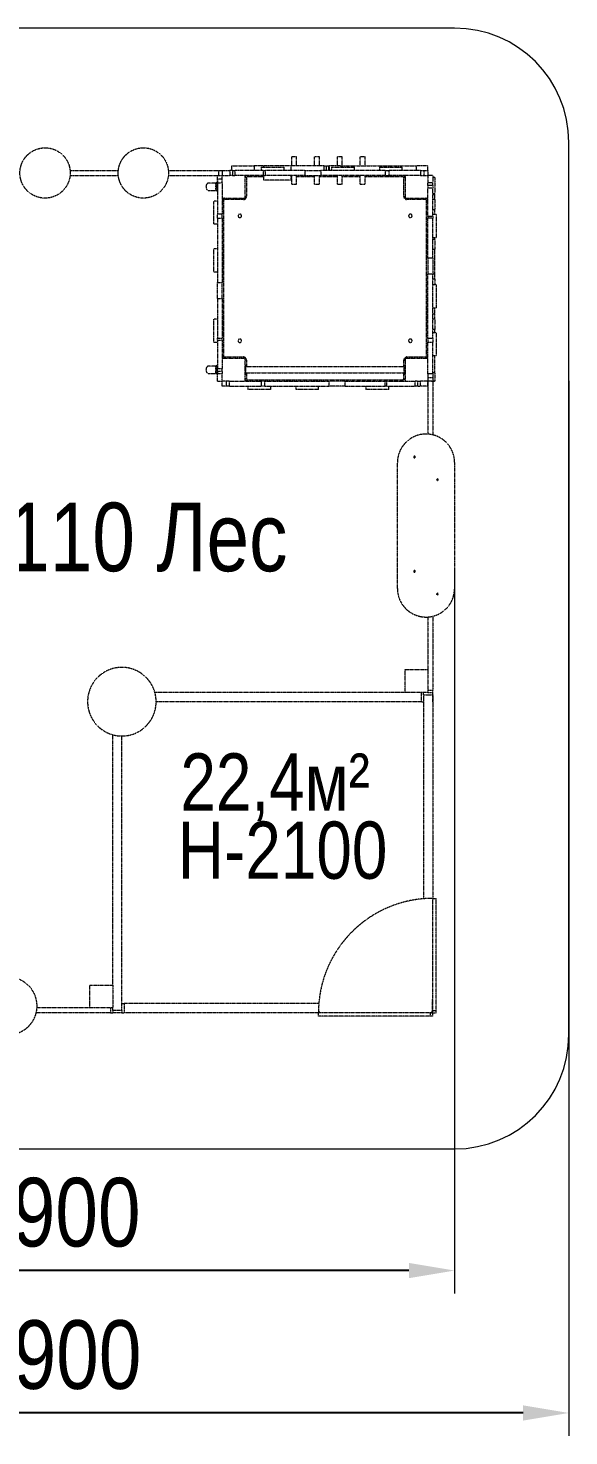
# Model space of a CAD drawing. Header units: millimetres. Extents: x -3341 to 2898, y -3463 to 2691.
# Drawn here: x 532 to 2898, y -3463 to 2691 of the extents above; entities that cross this region are included whole.
import ezdxf

# ---------------------------------------------------------------- set-up
doc = ezdxf.new("R2010")
doc.units = ezdxf.units.MM
doc.linetypes.add('HIDDEN', pattern=[1.905, 1.27, -0.635])
for name, color, linetype in [('DIKOM_АРТИКУЛ', 7, 'Continuous'), ('DIKOM_ЗОНА', 90, 'Continuous'), ('DIKOM_ОБЪЕКТ', 7, 'Continuous'), ('DIKOM_РАЗМЕР_ЗОНА', 7, 'Continuous'), ('DIKOM_РАЗМЕР_ОБЪЕКТА', 7, 'Continuous')]:
    doc.layers.add(name, color=color, linetype=linetype)
doc.styles.add('style1', font='arialbd.ttf', dxfattribs={"width": 0.8})
doc.dimstyles.new('1-50', dxfattribs={"dimtxt": 300, "dimasz": 200, "dimexe": 100, "dimexo": 0, "dimgap": 100, "dimtad": 1, "dimtxsty": 'style1', "dimcen": 200, "dimclrd": 7, "dimclre": 7, "dimclrt": 7, "dimadec": 1, "dimazin": 2, "dimtfac": 1, "dimtmove": 0, "dimatfit": 2, "dimfxl": 0, "dimlwd": 25, "dimlwe": 18, "dimarcsym": 0})

# ---------------------------------------------------------------- blocks, each defined once
blk = doc.blocks.new('*D1')
at = {"layer": 'Defpoints', "color": 0, "transparency": 16777216}
for p in [(2397.7, 328.4), (-1479.1, 82.3), (-1479.1, -2740.7)]:
    blk.add_point(p, dxfattribs=at)
at = {"layer": 'DIKOM_РАЗМЕР_ОБЪЕКТА', "color": 7, "lineweight": 18, "transparency": 16777216}
for p, q in [((2397.7, 328.4), (2397.7, -2840.7)), ((-1479.1, 82.3), (-1479.1, -2840.7))]:
    blk.add_line(p, q, dxfattribs=at)
at = {"layer": 'DIKOM_РАЗМЕР_ОБЪЕКТА', "color": 7, "lineweight": 25, "transparency": 16777216}
blk.add_line((2197.7, -2740.7), (-1279.1, -2740.7), dxfattribs=at)
at = {"layer": 'DIKOM_РАЗМЕР_ОБЪЕКТА', "color": 7, "transparency": 16777216}
for points in [[(-1279.1, -2707.4), (-1279.1, -2774.1), (-1479.1, -2740.7)], [(2197.7, -2707.4), (2197.7, -2774.1), (2397.7, -2740.7)]]:
    blk.add_solid(points, dxfattribs=at)
at = {"layer": 'DIKOM_РАЗМЕР_ОБЪЕКТА', "color": 7, "transparency": 16777216, "insert": (651.2, -2487.5), "char_height": 300, "attachment_point": 5, "style": 'style1'}
blk.add_mtext('{\\fArial|b0|i0|c204|p34;3900}', dxfattribs=at)
blk = doc.blocks.new('*D2')
at = {"layer": 'Defpoints', "color": 0, "transparency": 16777216}
for p in [(2897.7, 1148.8), (-2002.3, 617.8), (-2002.3, -3363.4)]:
    blk.add_point(p, dxfattribs=at)
at = {"layer": 'DIKOM_РАЗМЕР_ЗОНА', "color": 7, "lineweight": 18, "transparency": 16777216}
for p, q in [((2897.7, 1148.8), (2897.7, -3463.4)), ((-2002.3, 617.8), (-2002.3, -3463.4))]:
    blk.add_line(p, q, dxfattribs=at)
at = {"layer": 'DIKOM_РАЗМЕР_ЗОНА', "color": 7, "lineweight": 25, "transparency": 16777216}
blk.add_line((2697.7, -3363.4), (-1802.3, -3363.4), dxfattribs=at)
at = {"layer": 'DIKOM_РАЗМЕР_ЗОНА', "color": 7, "transparency": 16777216}
for points in [[(-1802.3, -3330), (-1802.3, -3396.7), (-2002.3, -3363.4)], [(2697.7, -3330), (2697.7, -3396.7), (2897.7, -3363.4)]]:
    blk.add_solid(points, dxfattribs=at)
at = {"layer": 'DIKOM_РАЗМЕР_ЗОНА', "color": 7, "transparency": 16777216, "insert": (655.1, -3110.2), "char_height": 300, "attachment_point": 5, "style": 'style1'}
blk.add_mtext('{\\fArial|b0|i0|c204|p34;4900}', dxfattribs=at)

msp = doc.modelspace()

# ---------------------------------------------------------------- linework, layer by layer
at = {"layer": 'DIKOM_ЗОНА', "color": 3, "lineweight": 15}
msp.add_lwpolyline([(-498.339, 2544.51), (-1855.805, 1187.045, 0.19891237), (-2002.252, 833.491), (-2002.252, -1709.043, 0.41421356), (-1502.252, -2209.043), (2397.748, -2209.043, 0.41421356), (2897.748, -1709.043), (2897.748, 2190.957, 0.41421356), (2397.748, 2690.957), (-144.786, 2690.957, 0.19891237)], format="xyb", close=True, dxfattribs=at)
at = {"layer": 'DIKOM_ОБЪЕКТ', "color": 7, "linetype": 'HIDDEN', "lineweight": 15}
for p, q in [((1706.36, 2128.345), (1685.36, 2128.345)), ((1685.36, 2089.345), (1685.36, 2128.345)), ((1706.36, 2089.345), (1706.36, 2128.345)), ((1806.36, 2128.345), (1785.36, 2128.345)), ((1785.36, 2089.345), (1785.36, 2128.345)), ((1806.36, 2089.345), (1806.36, 2128.345)), ((1906.36, 2128.345), (1885.36, 2128.345)), ((1885.36, 2089.345), (1885.36, 2128.345)), ((1906.36, 2089.345), (1906.36, 2128.345)), ((2006.36, 2128.345), (1985.36, 2128.345)), ((1985.36, 2089.345), (1985.36, 2128.345)), ((2006.36, 2089.345), (2006.36, 2128.345)), ((715.857, 2068.345), (926.862, 2068.345)), ((715.857, 2047.345), (926.862, 2047.345)), ((1145.858, 2068.345), (1365.284, 2068.345)), ((1145.858, 2047.345), (1360.36, 2047.345)), ((1360.36, 2047.345), (1381.36, 2047.345)), ((1360.36, 2030.382), (1360.36, 2047.345)), ((1365.284, 2068.345), (1365.284, 2047.345)), ((1365.284, 2068.345), (1381.36, 2068.345)), ((1381.36, 2068.345), (1381.36, 2047.345)), ((1381.36, 2068.345), (1414.683, 2068.345)), ((1383.516, 2047.345), (1381.36, 2047.345)), ((1381.36, 2047.345), (1381.36, 2047.086)), ((1381.36, 2030.382), (1381.36, 2047.086)), ((1383.516, 2047.345), (1414.683, 2047.345)), ((1414.683, 2068.345), (1414.683, 2047.345)), ((1425.965, 2068.345), (1414.683, 2068.345)), ((1425.965, 2047.345), (1414.683, 2047.345)), ((1421.36, 2089.345), (1421.36, 2068.345)), ((1421.36, 2089.345), (1521.36, 2089.345)), ((1425.965, 2068.345), (1425.965, 2047.345)), ((1425.965, 2068.345), (1436.915, 2068.345)), ((1425.965, 2047.345), (1436.915, 2047.345)), ((1436.915, 2068.345), (1436.915, 2047.345)), ((1560.848, 2068.345), (1436.915, 2068.345)), ((1560.848, 2047.345), (1436.915, 2047.345)), ((1481.36, 1947.345), (1481.36, 2047.345)), ((1487.36, 2037.345), (1481.36, 2037.345)), ((1487.36, 2037.345), (1487.36, 1955.345)), ((1491.36, 2047.345), (1491.36, 2041.345)), ((1562.558, 2041.345), (1491.36, 2041.345)), ((1521.36, 2089.345), (1521.36, 2068.345)), ((1562.558, 2089.345), (1521.36, 2089.345)), ((1552.441, 2083.345), (1552.441, 2068.345)), ((1552.441, 2083.345), (1652.441, 2083.345)), ((1560.848, 2068.345), (1560.848, 2047.345)), ((1560.848, 2068.345), (1569.017, 2068.345)), ((1560.848, 2047.345), (1569.017, 2047.345)), ((1562.558, 2089.345), (1562.558, 2083.345)), ((1682.558, 2089.345), (1562.558, 2089.345)), ((1562.558, 2047.345), (1562.558, 2026.345)), ((1569.017, 2068.345), (1569.017, 2047.345)), ((1743.288, 2068.345), (1569.017, 2068.345)), ((1743.288, 2047.345), (1569.017, 2047.345)), ((1652.441, 2068.345), (1652.441, 2083.345)), ((1682.558, 2068.345), (1682.558, 2089.345)), ((1826.36, 2089.345), (1682.558, 2089.345)), ((1682.558, 2026.345), (1682.558, 2047.345)), ((1685.36, 2041.345), (1682.558, 2041.345)), ((1685.36, 2008.345), (1685.36, 2047.345)), ((1706.36, 2008.345), (1706.36, 2047.345)), ((1785.36, 2041.345), (1706.36, 2041.345)), ((1743.288, 2068.345), (1743.288, 2047.345)), ((1743.288, 2068.345), (1812.976, 2068.345)), ((1743.288, 2047.345), (1812.976, 2047.345)), ((1785.36, 2008.345), (1785.36, 2047.345)), ((1806.36, 2008.345), (1806.36, 2047.345)), ((1885.36, 2041.345), (1806.36, 2041.345)), ((1812.976, 2068.345), (1812.976, 2047.345)), ((2094.469, 2068.345), (1812.976, 2068.345)), ((2094.469, 2047.345), (1812.976, 2047.345)), ((1826.36, 2089.345), (1826.36, 2068.345)), ((1826.36, 2089.345), (1836.36, 2089.345)), ((1836.36, 2089.345), (1836.36, 2068.345)), ((1836.36, 2089.345), (1836.36, 2068.345)), ((1836.36, 2089.345), (1846.36, 2089.345)), ((1846.36, 2089.345), (1846.36, 2068.345)), ((1846.36, 2089.345), (1851.36, 2089.345)), ((1851.36, 2068.345), (1851.36, 2089.345)), ((1901.36, 2089.345), (1851.36, 2089.345)), ((1859.977, 2083.345), (1859.977, 2068.345)), ((1859.977, 2083.345), (1959.978, 2083.345)), ((1885.36, 2008.345), (1885.36, 2047.345)), ((1901.36, 2089.345), (2231.36, 2089.345)), ((1901.36, 2083.345), (1901.36, 2089.345)), ((1906.36, 2008.345), (1906.36, 2047.345)), ((1985.36, 2041.345), (1906.36, 2041.345)), ((1959.978, 2068.345), (1959.978, 2083.345)), ((1985.36, 2008.345), (1985.36, 2047.345)), ((2006.36, 2008.345), (2006.36, 2047.345)), ((2171.36, 2041.345), (2006.36, 2041.345)), ((2069.072, 2083.345), (2069.072, 2068.345)), ((2069.072, 2083.345), (2169.072, 2083.345)), ((2094.469, 2068.345), (2094.469, 2047.345)), ((2094.469, 2068.345), (2111.066, 2068.345)), ((2094.469, 2047.345), (2111.066, 2047.345)), ((2111.066, 2047.345), (2111.066, 2068.345)), ((2248.8, 2068.345), (2111.066, 2068.345)), ((2248.8, 2047.345), (2111.066, 2047.345)), ((2169.072, 2068.345), (2169.072, 2083.345)), ((2171.36, 2041.345), (2171.36, 2047.345)), ((2175.36, 1955.345), (2175.36, 2037.345)), ((2175.36, 2037.345), (2181.36, 2037.345)), ((2181.36, 2047.345), (2181.36, 1947.345)), ((2231.36, 2068.345), (2231.36, 2089.345)), ((2281.36, 2089.345), (2231.36, 2089.345)), ((2248.8, 2068.345), (2248.8, 2047.345)), ((2248.8, 2068.345), (2264.396, 2068.345)), ((2248.8, 2047.345), (2264.396, 2047.345)), ((2264.396, 2047.345), (2264.396, 2068.345)), ((2264.396, 2068.345), (2281.36, 2068.345)), ((2264.396, 2047.345), (2281.1, 2047.345)), ((2281.36, 2047.345), (2281.1, 2047.345)), ((2281.36, 2068.345), (2281.36, 2089.345)), ((2281.36, 2068.345), (2281.36, 2047.345)), ((2281.36, 2045.189), (2281.36, 2047.345)), ((2302.36, 2047.345), (2281.36, 2047.345)), ((2281.36, 2045.189), (2281.36, 2014.022)), ((2302.36, 2047.345), (2302.36, 2014.022)), ((2311.36, 2037.345), (2302.36, 2037.345)), ((2311.36, 2037.345), (2311.36, 1967.345)), ((1353.636, 2013.845), (1321.36, 2013.845)), ((1321.36, 1980.845), (1353.63, 1980.845)), ((1358.364, 1979.194), (1360.36, 1977.548)), ((1360.36, 2017.132), (1358.388, 2015.508)), ((1381.36, 2030.382), (1360.36, 2030.382)), ((1360.36, 2014.785), (1360.36, 2030.382)), ((1360.36, 2027.487), (1360.36, 1968.448)), ((1360.36, 2014.785), (1381.36, 2014.785)), ((1360.36, 2014.785), (1360.36, 1877.052)), ((1381.36, 2014.785), (1381.36, 2030.382)), ((1381.36, 2014.785), (1381.36, 1877.052)), ((1608.321, 2026.345), (1562.558, 2026.345)), ((1682.558, 2026.345), (1608.321, 2026.345)), ((1685.36, 2008.345), (1706.36, 2008.345)), ((1785.36, 2008.345), (1806.36, 2008.345)), ((1885.36, 2008.345), (1906.36, 2008.345)), ((1985.36, 2008.345), (2006.36, 2008.345)), ((2302.36, 2014.022), (2281.36, 2014.022)), ((2281.36, 2002.74), (2281.36, 2014.022)), ((2302.36, 2002.74), (2281.36, 2002.74)), ((2281.36, 2002.74), (2281.36, 1991.79)), ((2302.36, 1991.79), (2281.36, 1991.79)), ((2281.36, 1867.857), (2281.36, 1991.79)), ((2302.36, 2002.74), (2302.36, 2014.022)), ((2302.36, 2002.74), (2302.36, 1991.79)), ((2302.36, 1867.857), (2302.36, 1991.79)), ((1360.36, 1935.058), (1345.36, 1935.058)), ((1345.36, 1835.058), (1345.36, 1935.058)), ((1381.36, 1947.345), (1481.36, 1947.345)), ((1387.36, 1937.345), (1381.36, 1937.345)), ((1387.36, 1937.345), (1387.36, 1257.345)), ((1391.36, 1941.345), (1391.36, 1947.345)), ((1473.36, 1941.345), (1391.36, 1941.345)), ((1473.36, 1941.345), (1473.36, 1947.345)), ((1487.36, 1955.345), (1481.36, 1955.345)), ((2175.36, 1955.345), (2181.36, 1955.345)), ((2181.36, 1947.345), (2281.36, 1947.345)), ((2189.36, 1941.345), (2189.36, 1947.345)), ((2271.36, 1941.345), (2189.36, 1941.345)), ((2271.36, 1941.345), (2271.36, 1947.345)), ((2275.36, 1257.345), (2275.36, 1937.345)), ((2275.36, 1937.345), (2281.36, 1937.345)), ((2311.36, 1967.345), (2302.36, 1967.345)), ((2311.36, 1962.157), (2302.36, 1962.157)), ((2311.36, 1942.157), (2302.36, 1942.157)), ((2311.36, 1962.157), (2311.36, 1967.345)), ((2311.36, 1942.157), (2311.36, 1962.157)), ((2311.36, 1942.157), (2311.36, 1897.159)), ((1381.36, 1877.052), (1360.36, 1877.052)), ((1360.36, 1860.455), (1360.36, 1877.052)), ((1360.36, 1860.455), (1381.36, 1860.455)), ((1360.36, 1860.455), (1360.36, 1578.962)), ((1381.36, 1860.455), (1381.36, 1877.052)), ((1381.36, 1860.455), (1381.36, 1578.962)), ((2302.36, 1867.857), (2281.36, 1867.857)), ((2281.36, 1867.857), (2281.36, 1859.688)), ((2302.36, 1859.688), (2281.36, 1859.688)), ((2281.36, 1685.417), (2281.36, 1859.688)), ((2311.36, 1897.159), (2302.36, 1897.159)), ((2317.36, 1876.264), (2302.36, 1876.264)), ((2302.36, 1867.857), (2302.36, 1859.688)), ((2302.36, 1685.417), (2302.36, 1859.688)), ((2311.36, 1876.264), (2311.36, 1897.159)), ((2317.36, 1876.264), (2317.36, 1776.264)), ((1345.36, 1835.058), (1360.36, 1835.058)), ((1360.36, 1725.963), (1345.36, 1725.963)), ((1345.36, 1625.963), (1345.36, 1725.963)), ((2302.36, 1776.264), (2317.36, 1776.264)), ((2311.36, 1767.558), (2302.36, 1767.558)), ((2311.36, 1767.54), (2302.36, 1767.54)), ((2311.36, 1767.558), (2311.36, 1776.264)), ((2311.36, 1767.54), (2311.36, 1767.558)), ((2311.36, 1767.54), (2311.36, 1722.54)), ((2302.36, 1685.417), (2281.36, 1685.417)), ((2281.36, 1685.417), (2281.36, 1615.729)), ((2311.36, 1722.54), (2302.36, 1722.54)), ((2302.36, 1685.417), (2302.36, 1615.729)), ((2311.36, 1615.473), (2311.36, 1722.54)), ((1345.36, 1625.963), (1360.36, 1625.963)), ((2302.36, 1615.729), (2281.36, 1615.729)), ((2281.36, 1334.236), (2281.36, 1615.729)), ((2302.36, 1334.236), (2302.36, 1615.729)), ((2311.36, 1615.473), (2302.36, 1615.473)), ((2311.36, 1592.973), (2311.36, 1615.473)), ((1360.36, 1578.962), (1381.36, 1578.962)), ((1360.36, 1509.273), (1360.36, 1578.962)), ((1381.36, 1509.273), (1381.36, 1578.962)), ((2311.36, 1592.973), (2302.36, 1592.973)), ((2317.36, 1568.728), (2302.36, 1568.728)), ((2311.36, 1592.973), (2311.36, 1568.728)), ((2317.36, 1568.728), (2317.36, 1468.728)), ((1360.36, 1509.273), (1381.36, 1509.273)), ((1360.36, 1509.273), (1360.36, 1335.002)), ((1381.36, 1509.273), (1381.36, 1335.002)), ((1360.36, 1418.426), (1345.36, 1418.426)), ((1345.36, 1318.426), (1345.36, 1418.426)), ((2302.36, 1468.728), (2317.36, 1468.728)), ((2311.36, 1440.852), (2302.36, 1440.852)), ((2311.36, 1418.352), (2302.36, 1418.352)), ((2311.36, 1440.852), (2311.36, 1468.728)), ((2311.36, 1418.352), (2311.36, 1440.852)), ((2311.36, 1418.352), (2311.36, 1373.384)), ((2311.36, 1373.384), (2302.36, 1373.384)), ((2317.36, 1359.633), (2302.36, 1359.633)), ((2311.36, 1359.633), (2311.36, 1373.384)), ((2317.36, 1359.633), (2317.36, 1259.633)), ((1345.36, 1318.426), (1360.36, 1318.426)), ((1360.36, 1335.002), (1381.36, 1335.002)), ((1360.36, 1326.833), (1360.36, 1335.002)), ((1360.36, 1326.833), (1381.36, 1326.833)), ((1360.36, 1326.833), (1360.36, 1202.9)), ((1381.36, 1326.833), (1381.36, 1335.002)), ((1381.36, 1326.833), (1381.36, 1202.9)), ((2302.36, 1334.236), (2281.36, 1334.236)), ((2281.36, 1334.236), (2281.36, 1317.639)), ((2281.36, 1317.639), (2302.36, 1317.639)), ((2281.36, 1179.906), (2281.36, 1317.639)), ((2302.36, 1334.236), (2302.36, 1317.639)), ((2302.36, 1179.906), (2302.36, 1317.639)), ((1387.36, 1257.345), (1381.36, 1257.345)), ((1481.36, 1247.345), (1381.36, 1247.345)), ((1391.36, 1253.345), (1473.36, 1253.345)), ((1391.36, 1253.345), (1391.36, 1247.345)), ((1473.36, 1253.345), (1473.36, 1247.345)), ((1481.36, 1147.345), (1481.36, 1247.345)), ((1487.36, 1239.345), (1481.36, 1239.345)), ((1487.36, 1239.345), (1487.36, 1210.845)), ((2175.36, 1239.345), (2181.36, 1239.345)), ((2175.36, 1210.845), (2175.36, 1239.345)), ((2281.36, 1247.345), (2181.36, 1247.345)), ((2181.36, 1247.345), (2181.36, 1147.345)), ((2189.36, 1253.345), (2271.36, 1253.345)), ((2189.36, 1253.345), (2189.36, 1247.345)), ((2271.36, 1253.345), (2271.36, 1247.345)), ((2275.36, 1257.345), (2281.36, 1257.345)), ((2302.36, 1259.633), (2317.36, 1259.633)), ((2311.36, 1184.615), (2311.36, 1259.633)), ((1353.636, 1213.845), (1321.36, 1213.845)), ((1321.36, 1180.845), (1353.63, 1180.845)), ((1358.364, 1179.194), (1360.36, 1177.548)), ((1360.36, 1217.132), (1358.388, 1215.508)), ((1360.36, 1202.9), (1381.36, 1202.9)), ((1360.36, 1191.951), (1360.36, 1202.9)), ((1360.36, 1191.951), (1381.36, 1191.951)), ((1360.36, 1191.951), (1360.36, 1180.669)), ((1360.36, 1180.669), (1381.36, 1180.669)), ((1360.36, 1147.345), (1360.36, 1180.669)), ((1381.36, 1191.951), (1381.36, 1202.9)), ((1381.36, 1191.951), (1381.36, 1180.669)), ((1381.36, 1149.502), (1381.36, 1180.669)), ((1481.36, 1217.345), (1485.36, 1217.345)), ((1481.36, 1177.345), (1485.36, 1177.345)), ((1485.36, 1177.345), (1485.36, 1217.345)), ((2177.36, 1210.845), (1485.36, 1210.845)), ((1485.36, 1183.845), (2177.36, 1183.845)), ((1487.36, 1183.845), (1487.36, 1157.345)), ((2175.36, 1157.345), (2175.36, 1183.845)), ((2177.36, 1177.345), (2177.36, 1217.345)), ((2177.36, 1217.345), (2181.36, 1217.345)), ((2177.36, 1177.345), (2181.36, 1177.345)), ((2302.36, 1179.906), (2281.36, 1179.906)), ((2281.36, 1179.906), (2281.36, 1164.309)), ((2311.36, 1184.615), (2302.36, 1184.615)), ((2302.36, 1179.906), (2302.36, 1164.309)), ((2311.36, 1184.615), (2311.36, 1147.345)), ((1360.36, 1147.345), (1381.36, 1147.345)), ((1381.36, 1149.502), (1381.36, 1147.345)), ((1381.36, 1147.345), (1381.619, 1147.345)), ((1381.36, 1126.345), (1381.36, 1147.345)), ((1398.324, 1126.345), (1381.36, 1126.345)), ((1398.324, 1147.345), (1381.619, 1147.345)), ((1398.324, 1147.345), (1398.324, 1126.345)), ((1413.92, 1147.345), (1398.324, 1147.345)), ((1413.92, 1126.345), (1398.324, 1126.345)), ((1413.92, 1126.345), (1413.92, 1147.345)), ((1413.92, 1147.345), (1551.653, 1147.345)), ((1413.92, 1126.345), (1551.653, 1126.345)), ((1487.36, 1157.345), (1481.36, 1157.345)), ((1491.36, 1153.345), (2171.36, 1153.345)), ((1491.36, 1153.345), (1491.36, 1147.345)), ((1493.648, 1126.345), (1493.648, 1111.345)), ((1593.647, 1111.345), (1493.648, 1111.345)), ((1551.653, 1147.345), (1551.653, 1126.345)), ((1568.251, 1147.345), (1551.653, 1147.345)), ((1568.251, 1126.345), (1551.653, 1126.345)), ((1568.251, 1126.345), (1568.251, 1147.345)), ((1568.251, 1147.345), (1849.743, 1147.345)), ((1568.251, 1126.345), (1849.743, 1126.345)), ((1593.647, 1111.345), (1593.647, 1126.345)), ((1702.742, 1126.345), (1702.742, 1111.345)), ((1802.742, 1111.345), (1702.742, 1111.345)), ((1802.742, 1111.345), (1802.742, 1126.345)), ((1849.743, 1126.345), (1849.743, 1147.345)), ((1919.432, 1147.345), (1849.743, 1147.345)), ((1919.432, 1126.345), (1849.743, 1126.345)), ((1919.432, 1126.345), (1919.432, 1147.345)), ((1919.432, 1147.345), (2093.703, 1147.345)), ((1919.432, 1126.345), (2093.703, 1126.345)), ((2010.279, 1126.345), (2010.279, 1111.345)), ((2110.279, 1111.345), (2010.279, 1111.345)), ((2093.703, 1126.345), (2093.703, 1147.345)), ((2101.871, 1147.345), (2093.703, 1147.345)), ((2101.871, 1126.345), (2093.703, 1126.345)), ((2101.871, 1126.345), (2101.871, 1147.345)), ((2101.871, 1147.345), (2225.805, 1147.345)), ((2101.871, 1126.345), (2225.805, 1126.345)), ((2110.279, 1111.345), (2110.279, 1126.345)), ((2171.36, 1153.345), (2171.36, 1147.345)), ((2175.36, 1157.345), (2181.36, 1157.345)), ((2225.805, 1126.345), (2225.805, 1147.345)), ((2236.754, 1147.345), (2225.805, 1147.345)), ((2236.754, 1126.345), (2225.805, 1126.345)), ((2236.754, 1126.345), (2236.754, 1147.345)), ((2236.754, 1147.345), (2248.037, 1147.345)), ((2236.754, 1126.345), (2248.037, 1126.345)), ((2248.037, 1126.345), (2248.037, 1147.345)), ((2279.204, 1147.345), (2248.037, 1147.345)), ((2281.36, 1126.345), (2248.037, 1126.345)), ((2279.204, 1147.345), (2281.36, 1147.345)), ((2281.36, 1164.309), (2302.36, 1164.309)), ((2281.36, 1164.309), (2281.36, 1147.605)), ((2281.36, 1147.345), (2281.36, 1147.605)), ((2302.36, 1147.345), (2281.36, 1147.345)), ((2281.36, 1126.345), (2281.36, 1147.345)), ((2281.36, 1147.345), (2281.36, 916.048)), ((2296.36, 1147.345), (2296.36, 1147.344)), ((2296.36, 1147.344), (2311.36, 1147.344)), ((2302.36, 1164.309), (2302.36, 1147.345)), ((2311.36, 1147.345), (2302.36, 1147.345)), ((2302.36, 1147.344), (2302.36, 912.787)), ((2311.36, 1147.345), (2311.36, 1147.344)), ((2147.748, 241.345), (2147.748, 791.345)), ((2397.748, 791.345), (2397.748, 241.345)), ((2281.36, 116.642), (2281.36, -113.655)), ((2302.36, 119.903), (2302.36, -203.655)), ((2181.36, -113.655), (2281.36, -113.655)), ((2181.36, -213.655), (2181.36, -113.655)), ((2281.36, -113.655), (2281.36, -213.655)), ((2181.36, -213.655), (1086.928, -213.655)), ((2281.36, -213.655), (2181.36, -213.655)), ((2251.942, -213.655), (2251.942, -253.655)), ((2262.36, -213.655), (2262.36, -213.661)), ((2262.36, -223.655), (2262.36, -213.661)), ((2262.36, -223.655), (2302.36, -223.655)), ((2262.36, -223.655), (2262.36, -1115.257)), ((2281.36, -203.655), (2302.36, -203.655)), ((2281.36, -213.655), (2302.36, -213.655)), ((2281.36, -213.655), (2302.36, -213.655)), ((2302.36, -213.655), (2302.36, -203.655)), ((2302.36, -213.655), (2302.366, -213.655)), ((2302.36, -223.655), (2302.36, -213.655)), ((2302.36, -223.655), (2302.36, -1113.655)), ((2302.366, -253.655), (2302.366, -213.655)), ((2251.942, -253.655), (1092.36, -253.655)), ((2251.942, -253.655), (2262.36, -253.655)), ((2302.36, -253.655), (2302.366, -253.655)), ((902.36, -1492.655), (902.36, -398.223)), ((942.36, -1603.655), (942.36, -403.655)), ((2302.36, -1113.655), (2317.36, -1113.655)), ((2302.36, -1113.655), (2302.36, -1113.755)), ((2302.36, -1603.45), (2302.36, -1113.778)), ((2317.36, -1603.45), (2317.36, -1113.655)), ((802.36, -1592.655), (802.36, -1492.655)), ((802.36, -1492.655), (902.36, -1492.655)), ((902.36, -1492.655), (902.36, -1592.655)), ((802.36, -1592.655), (571.063, -1592.655)), ((902.36, -1592.655), (802.36, -1592.655)), ((892.36, -1592.655), (892.36, -1613.655)), ((902.36, -1603.655), (902.36, -1592.655)), ((942.36, -1573.655), (952.36, -1573.655)), ((952.36, -1573.655), (952.36, -1613.655)), ((1803.962, -1573.655), (952.36, -1573.655)), ((2302.36, -1555.655), (2299.36, -1555.655)), ((2299.36, -1555.655), (2299.36, -1573.655)), ((2299.36, -1573.655), (2299.36, -1607.655)), ((2302.36, -1573.655), (2299.36, -1573.655)), ((892.36, -1613.655), (567.802, -1613.655)), ((892.36, -1613.655), (902.36, -1613.655)), ((942.36, -1603.655), (902.36, -1603.655)), ((902.36, -1603.655), (902.36, -1613.655)), ((942.36, -1613.655), (902.36, -1613.655)), ((942.36, -1603.655), (942.36, -1613.655)), ((942.36, -1613.655), (952.36, -1613.655)), ((1802.36, -1613.655), (952.36, -1613.655)), ((1802.36, -1628.655), (1802.36, -1613.655)), ((1802.46, -1613.655), (1802.36, -1613.655)), ((2292.156, -1628.655), (1802.36, -1628.655)), ((2292.156, -1613.655), (1802.483, -1613.655)), ((2292.156, -1628.655), (2292.156, -1613.655)), ((2302.36, -1613.655), (2292.156, -1613.655)), ((2302.36, -1628.655), (2292.156, -1628.655)), ((2297.36, -1608.655), (2298.481, -1609.776)), ((2300.602, -1611.897), (2302.36, -1613.655)), ((2302.36, -1603.45), (2317.36, -1603.45)), ((2302.36, -1613.655), (2302.36, -1603.45)), ((2302.36, -1628.655), (2302.36, -1613.655)), ((2302.36, -1613.655), (2317.36, -1613.655)), ((2317.36, -1613.655), (2317.36, -1603.45))]:
    msp.add_line(p, q, dxfattribs=at)
at = {"layer": 'DIKOM_ОБЪЕКТ', "color": 7, "linetype": 'HIDDEN', "lineweight": 15, "flags": 128}
for points in [[(1321.36, 2013.845), (1319.361, 2013.571), (1317.319, 2012.692), (1315.387, 2011.201), (1313.714, 2009.208), (1312.404, 2006.926), (1311.483, 2004.608), (1310.907, 2002.485), (1310.541, 2000.328), (1310.361, 1997.596), (1310.541, 1994.366), (1311.245, 1990.86), (1312.563, 1987.439), (1314.445, 1984.513), (1316.704, 1982.396), (1319.085, 1981.202), (1321.36, 1980.845)], [(1353.033, 1993.659), (1353.08, 1997.344), (1353.034, 2001.03)], [(1353.615, 1980.845), (1353.395, 1981.044), (1353.234, 1981.651), (1353.134, 1982.685), (1353.081, 1984.155), (1353.056, 1986.054), (1353.045, 1988.319), (1353.038, 1990.892), (1353.033, 1993.659)], [(1353.034, 2001.03), (1353.039, 2003.797), (1353.046, 2006.373), (1353.058, 2008.624), (1353.083, 2010.518), (1353.138, 2011.997), (1353.242, 2013.037), (1353.405, 2013.644), (1353.624, 2013.846)], [(1353.583, 1980.845), (1356.081, 1980.443), (1358.426, 1979.144)], [(1358.427, 2015.539), (1356.087, 2014.247), (1353.592, 2013.846)], [(1357.893, 2001.794), (1357.583, 1997.343), (1357.893, 1992.893)], [(1358.398, 2015.496), (1358.375, 2015.45), (1358.322, 2015.147), (1358.285, 2014.859), (1358.233, 2014.357), (1358.2, 2013.968), (1358.168, 2013.531), (1358.139, 2013.076), (1358.113, 2012.611), (1358.09, 2012.143), (1358.01, 2009.947), (1357.952, 2007.353), (1357.917, 2004.762), (1357.893, 2001.794)], [(1357.893, 1992.893), (1357.923, 1989.349), (1357.975, 1986.101), (1358.056, 1983.351), (1358.162, 1981.243), (1358.279, 1979.879), (1358.374, 1979.242), (1358.395, 1979.233)], [(1321.36, 1213.845), (1319.361, 1213.571), (1317.319, 1212.692), (1315.387, 1211.201), (1313.714, 1209.208), (1312.404, 1206.926), (1311.483, 1204.608), (1310.907, 1202.485), (1310.541, 1200.328), (1310.361, 1197.596), (1310.541, 1194.366), (1311.245, 1190.86), (1312.563, 1187.439), (1314.445, 1184.513), (1316.704, 1182.396), (1319.085, 1181.202), (1321.36, 1180.845)], [(1353.033, 1193.659), (1353.08, 1197.344), (1353.034, 1201.03)], [(1353.615, 1180.845), (1353.395, 1181.044), (1353.234, 1181.651), (1353.134, 1182.685), (1353.081, 1184.155), (1353.056, 1186.054), (1353.045, 1188.319), (1353.038, 1190.892), (1353.033, 1193.659)], [(1353.034, 1201.03), (1353.039, 1203.797), (1353.046, 1206.373), (1353.058, 1208.624), (1353.083, 1210.518), (1353.138, 1211.997), (1353.242, 1213.037), (1353.405, 1213.644), (1353.624, 1213.846)], [(1353.583, 1180.845), (1356.081, 1180.443), (1358.426, 1179.144)], [(1358.427, 1215.538), (1356.087, 1214.247), (1353.592, 1213.846)], [(1357.893, 1201.794), (1357.583, 1197.343), (1357.893, 1192.893)], [(1358.398, 1215.496), (1358.375, 1215.45), (1358.322, 1215.147), (1358.285, 1214.859), (1358.233, 1214.357), (1358.2, 1213.968), (1358.168, 1213.531), (1358.139, 1213.076), (1358.113, 1212.611), (1358.09, 1212.143), (1358.01, 1209.947), (1357.952, 1207.353), (1357.917, 1204.762), (1357.893, 1201.794)], [(1357.893, 1192.893), (1357.923, 1189.349), (1357.975, 1186.101), (1358.056, 1183.351), (1358.162, 1181.243), (1358.279, 1179.879), (1358.374, 1179.242), (1358.395, 1179.233)], [(1802.36, -1613.655), (1802.534, -1613.48), (1803.004, -1613.011), (1803.992, -1612.025), (1805.686, -1610.34), (1807.375, -1608.664), (1807.385, -1608.655)]]:
    msp.add_lwpolyline(points, dxfattribs=at)
at = {"layer": 'DIKOM_ОБЪЕКТ', "color": 7, "linetype": 'HIDDEN', "lineweight": 15}
for centre in [(606.36, 2057.845), (1036.36, 2057.845)]:
    msp.add_circle(centre, 110, dxfattribs=at)
at = {"layer": 'DIKOM_ОБЪЕКТ', "color": 7, "linetype": 'HIDDEN', "lineweight": 15, "extrusion": (-2.76751e-16, -3.49148e-15, -1)}
for centre in [(-1458.36, 1870.345), (-2204.36, 1870.345), (-1458.36, 1324.345), (-2204.36, 1324.345)]:
    msp.add_circle(centre, 7.5, dxfattribs=at)
at = {"layer": 'DIKOM_ОБЪЕКТ', "color": 7, "linetype": 'HIDDEN', "lineweight": 15, "extrusion": (1.15516e-16, -6.6566e-14, -1)}
for centre in [(-2222.748, 815.845), (-2322.748, 716.845), (-2222.748, 315.845), (-2322.748, 216.845)]:
    msp.add_circle(centre, 3.5, dxfattribs=at)
at = {"layer": 'DIKOM_ОБЪЕКТ', "color": 7, "linetype": 'HIDDEN', "lineweight": 15, "extrusion": (-1.16643e-16, -3.47824e-15, -1)}
msp.add_circle((-942.36, -253.655), 150, dxfattribs=at)
at = {"layer": 'DIKOM_ОБЪЕКТ', "color": 7, "linetype": 'HIDDEN', "lineweight": 15}
for centre, radius, start, end in [((1491.36, 2037.345), 10, 90, 180), ((1491.36, 2037.345), 4, 90.0044516, 179.7932492), ((2171.36, 2037.345), 10, 0, 90), ((2171.359, 2037.345), 4, 0, 89.9921512), ((1352.494, 1973.493), 20.173, 74.4773524, 88.4694483), ((1352.499, 2021.23), 20.207, 271.5192165, 285.4838641), ((1381.7, 1997.772), 24.144, 152.1143412, 170.4114303), ((1377.313, 1995.326), 19.572, 187.1423269, 209.9790315), ((1378.855, 1997.346), 19.495, 161.5705181, 198.4294819), ((1391.36, 1937.345), 10, 90, 180), ((1391.36, 1937.345), 4, 90.0078488, 180), ((1473.359, 1955.346), 14.001, 270.002805, 0), ((2189.36, 1955.346), 14.001, 180, 269.997195), ((2271.36, 1937.345), 10, 0, 90), ((2271.36, 1937.345), 4, 0.2067463, 90.0023787), ((1391.36, 1257.345), 10, 180, 270), ((1391.36, 1257.345), 4, 180, 269.9921512), ((1473.359, 1239.345), 14.001, 0, 89.997195), ((2189.36, 1239.345), 14.001, 90.002805, 180), ((2271.36, 1257.345), 10, 270, 0), ((2271.36, 1257.345), 4, 269.9976213, 359.7932525), ((1352.493, 1173.488), 20.178, 74.4789313, 88.4674612), ((1352.499, 1221.227), 20.204, 271.5180682, 285.4848316), ((1381.7, 1197.772), 24.144, 152.114542, 170.4111845), ((1377.314, 1195.327), 19.573, 187.1434378, 209.9781356), ((1378.855, 1197.346), 19.495, 161.5705586, 198.4294414), ((1491.36, 1157.345), 10, 180, 270), ((1491.36, 1157.345), 4, 180, 269.9966751), ((2171.36, 1157.345), 4, 270.0067222, 0), ((2171.36, 1157.345), 10, 270, 0), ((2272.748, 791.345), 125, 0, 180), ((2272.748, 241.345), 125, 180, 0), ((2302.36, -1613.655), 500, 90, 180), ((446.36, -1584.043), 125, 270, 90), ((2296.36, -1607.655), 3, 270, 0), ((2296.36, -1607.655), 6, 270, 0)]:
    msp.add_arc(centre, radius, start, end, dxfattribs=at)

# ---------------------------------------------------------------- texts
at = {"layer": 'DIKOM_АРТИКУЛ', "insert": (-485.11, 616.577), "char_height": 300, "width": 2392.5402, "attachment_point": 1, "style": 'style1'}
msp.add_mtext('{\\fArial|b0|i0|c204|p34;MФ-1.110 Лес}', dxfattribs=at)
at = {"layer": 'DIKOM_РАЗМЕР_ОБЪЕКТА', "char_height": 250, "width": 1481.46375, "attachment_point": 1, "style": 'style1'}
for s, insert in [('{\\fArial|b0|i0|c204|p34;22,4м²}', (1198.43, -479.439)), ('{\\fArial|b0|i0|c204|p34;H-2100}', (1187.552, -777.775))]:
    msp.add_mtext(s, dxfattribs=dict(at, insert=insert))

# ---------------------------------------------------------------- dimensions: what is measured, and where the dimension line sits
at = {"layer": 'DIKOM_РАЗМЕР_ЗОНА'}
dim = msp.add_linear_dim(base=(-2002.252, -3363.362), p1=(2897.748, 1148.822), p2=(-2002.252, 617.782), angle=180, text='{\\fArial|b0|i0|c204|p34;<>}', dimstyle='1-50', dxfattribs=at)
dim.commit()
dim.dimension.update_dxf_attribs({"geometry": '*D2', "text_midpoint": (655.072, -3363.362), "dimtype": 160})
at = {"layer": 'DIKOM_РАЗМЕР_ОБЪЕКТА'}
dim = msp.add_linear_dim(base=(-1479.14, -2740.75), p1=(2397.748, 328.364), p2=(-1479.14, 82.345), angle=180, text='{\\fArial|b0|i0|c204|p34;3900}', dimstyle='1-50', dxfattribs=at)
dim.commit()
dim.dimension.update_dxf_attribs({"geometry": '*D1', "text_midpoint": (651.248, -2740.75), "dimtype": 160})

doc.saveas('drawing.dxf')
